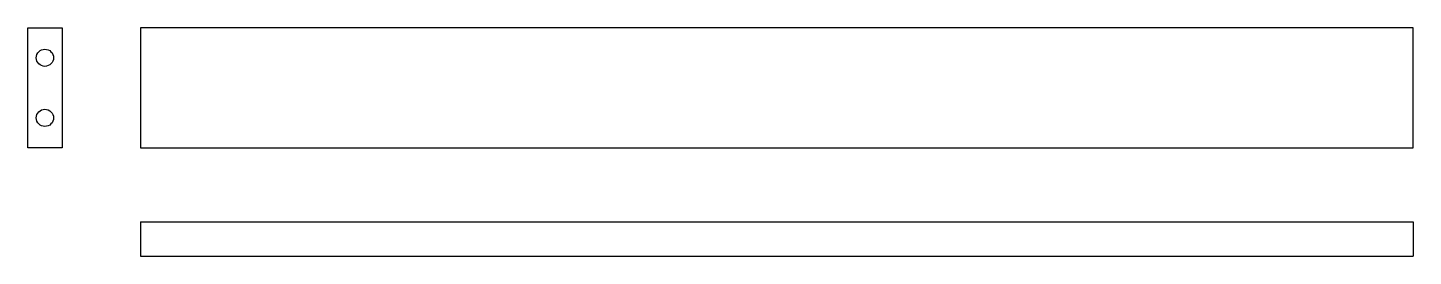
# Model space of a CAD drawing. Header units: millimetres. Extents: x 109907440 to 109952482, y 61668755 to 61689907.
# Drawn here: x 109907440 to 109908246, y 61689774 to 61689907 of the extents above.
import ezdxf

# ---------------------------------------------------------------- set-up
doc = ezdxf.new("R2010")
doc.units = ezdxf.units.MM

msp = doc.modelspace()

# ---------------------------------------------------------------- linework, layer by layer
for p, q in [((109908245.72, 61689907.18), (109907505.72, 61689907.18)), ((109907505.72, 61689907.18), (109907505.72, 61689837.18)), ((109908245.72, 61689837.18), (109908245.72, 61689907.18)), ((109907505.72, 61689837.18), (109908245.72, 61689837.18)), ((109907505.72, 61689794.1), (109908245.72, 61689794.1)), ((109907505.72, 61689794.1), (109907505.72, 61689774.1)), ((109908245.72, 61689794.1), (109908245.72, 61689774.1)), ((109907505.72, 61689774.1), (109908245.72, 61689774.1))]:
    msp.add_line(p, q)
msp.add_lwpolyline([(109907460.09, 61689837.18), (109907440.09, 61689837.18), (109907440.09, 61689907.18), (109907460.09, 61689907.18)], close=True)
for centre in [(109907450.09, 61689889.68), (109907450.09, 61689854.68)]:
    msp.add_circle(centre, 5)

doc.saveas('drawing.dxf')
